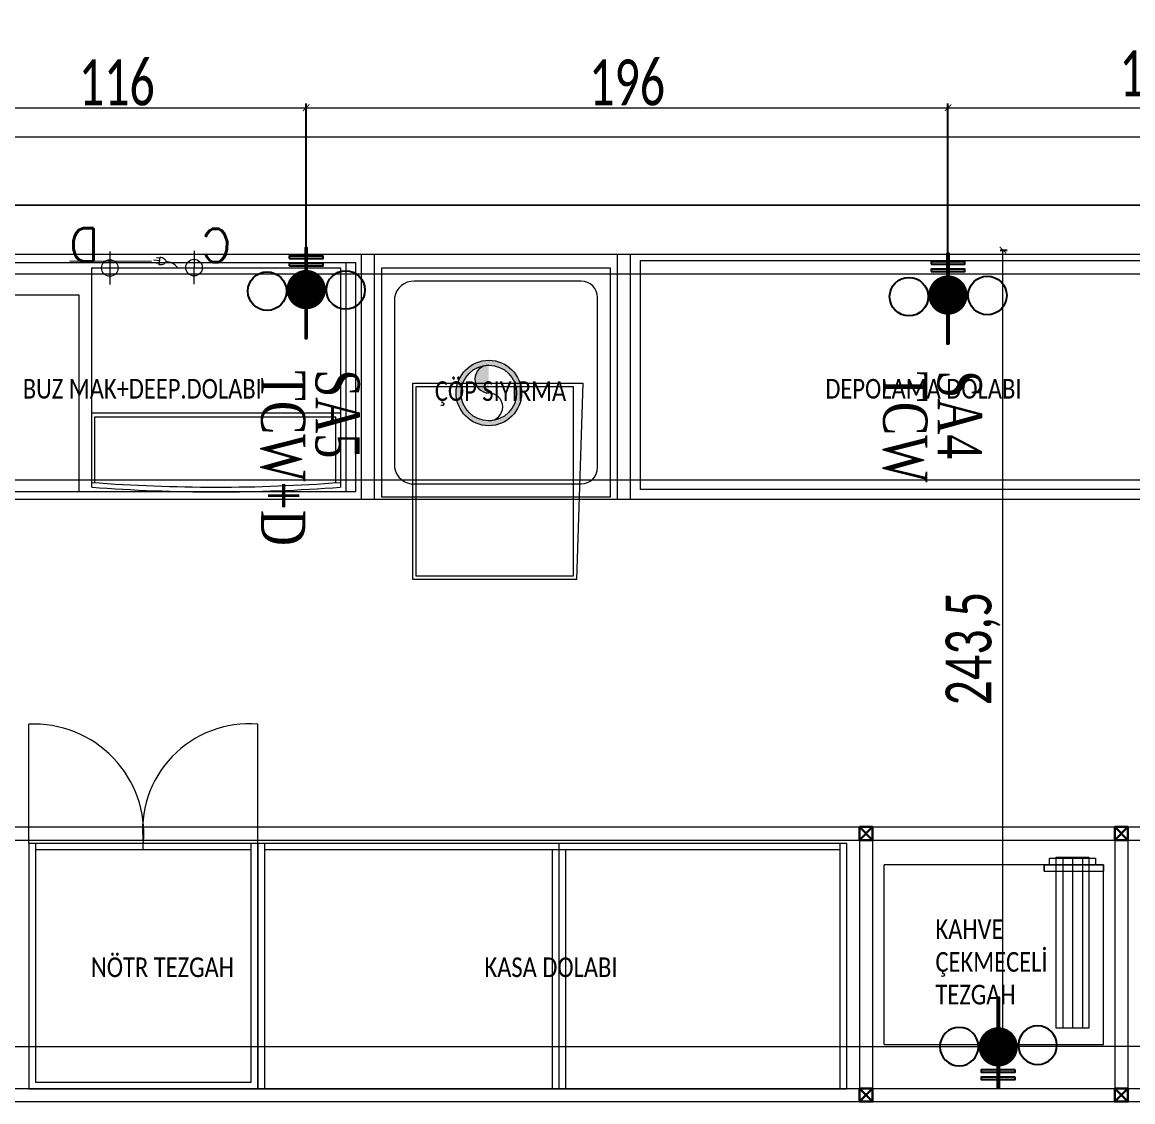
# Model space of a CAD drawing. Header units: millimetres. Extents: x -24 to 530668, y -246875 to -2983.
# Drawn here: x 259910.3 to 260249.7, y -118083.3 to -117753.3 of the extents above; entities that cross this region are included whole.
import ezdxf
from ezdxf.enums import TextEntityAlignment as Align

# ---------------------------------------------------------------- set-up
doc = ezdxf.new("R2010")
doc.units = ezdxf.units.MM
doc.header["$PDMODE"] = 2
doc.layers.get('0').update_dxf_attribs({"lineweight": 20})
for name, color, linetype, lineweight in [('aydınlatma yazı', 1, 'Continuous', 20), ('KP', 167, 'Continuous', 30), ('SIH', 160, 'Continuous', 25), ('t_tarama', 253, 'Continuous', 5), ('t_yazı', 23, 'Continuous', 25), ('ölçü', 251, 'Continuous', 5)]:
    doc.layers.add(name, color=color, linetype=linetype, lineweight=lineweight)
for name, color, linetype in [('Kıtc-019 Su Tes İşaretler', 5, 'Continuous'), ('S2000-019 Su Tes İşaretler', 5, 'Continuous'), ('t_Sıhhi_Tesisat', 5, 'Continuous')]:
    doc.layers.add(name, color=color, linetype=linetype)
doc.styles.add('MONOTXT', font='times.ttf', dxfattribs={"height": 10})
doc.styles.add('SIMPLEX', font='SIMPLEX')
doc.styles.add('text2', font='calibri.ttf', dxfattribs={"width": 0.8})
doc.styles.add('txt_tur_1', font='arial.ttf', dxfattribs={"height": 1.5})
doc.styles.add('Ölçü50', font='calibri.ttf', dxfattribs={"width": 0.7})
doc.dimstyles.new('olcu10', dxfattribs={"dimtxt": 14, "dimasz": 2, "dimexe": 1.25, "dimexo": 0.625, "dimgap": 0.5, "dimtad": 1, "dimdec": 1, "dimrnd": 0.5, "dimzin": 9, "dimtxsty": 'Ölçü50', "dimblk": 'ARCHTICK', "dimcen": 2, "dimclrd": 256, "dimclre": 256, "dimclrt": 6, "dimazin": 2, "dimtfac": 1, "dimtdec": 1, "dimtix": 1, "dimtmove": 0, "dimatfit": 3, "dimldrblk": 'ARCHTICK', "dimfxl": 1, "dimlwd": -1, "dimarcsym": 0})

# ---------------------------------------------------------------- blocks, each defined once
blk = doc.blocks.new('A$C7E7D3E18')
at = {"layer": 'SIH', "linetype": 'Continuous', "const_width": 6}
blk.add_lwpolyline([(3.000007937805094, 6.000003498763589, 1), (9.000007937805094, 6.000003498763589, 1)], format="xyb", close=True, dxfattribs=at)
blk = doc.blocks.new('A$C6E87713E')
at = {"layer": 'S2000-019 Su Tes İşaretler'}
for centre in [(5.89343441069468, 6.30485435639639), (29.88815123108907, 6.30485435639639)]:
    blk.add_circle(centre, 5.893467255915311, dxfattribs=at)
blk.add_blockref('A$C7E7D3E18', (11.94957396746213, 9.5865916592e-06))
blk = doc.blocks.new('A$C35C71BB5')
at = {"layer": 'Kıtc-019 Su Tes İşaretler'}
for points in [[(5.759998143050322, -3.5407142605e-06), (5.03999814305007, -3.5407144878e-06), (5.039998143050979, 28.79999645928547), (5.759998143050322, 28.79999645928569)], [(-1.8569498934e-06, 25.41589675016394), (-1.8569498934e-06, 26.13589675016397), (10.79999814305029, 26.13589675016419), (10.79999814305029, 25.41589675016394)], [(-1.8569498934e-06, 23.07142088091814), (-1.8569498934e-06, 23.79142088091818), (10.79999814305029, 23.79142088091818), (10.79999814305029, 23.07142088091814)]]:
    blk.add_hatch(color=256, dxfattribs=at).paths.add_polyline_path(points)
for points in [[(5.03999814305007, -3.5407144878e-06), (5.039998143050979, 28.79999645928547), (5.759998143050322, 28.79999645928547), (5.759998143050322, -3.5407144878e-06)], [(10.79999814305029, 25.41589675016394), (-1.8569498934e-06, 25.41589675016394), (-1.8569498934e-06, 26.13589675016397), (10.79999814305029, 26.13589675016419)], [(10.79999814305029, 23.07142088091814), (-1.8569498934e-06, 23.07142088091814), (-1.8569498934e-06, 23.79142088091818), (10.79999814305029, 23.79142088091818)]]:
    blk.add_lwpolyline(points, close=True, dxfattribs=at)
blk = doc.blocks.new('_ArchTick')
at = {"color": 0, "linetype": 'ByBlock', "const_width": 0.15}
blk.add_lwpolyline([(-0.5, -0.5), (0.5, 0.5)], dxfattribs=at)
blk = doc.blocks.new('*D535')
at = {"layer": 'aydınlatma yazı', "lineweight": -2, "transparency": 16777216}
for p, q in [((259881.2807734249, -117834.3850438968), (259881.2807734249, -117778.1586242785)), ((259997.0552280777, -117834.3850438969), (259997.0552280777, -117778.1586242785))]:
    blk.add_line(p, q, dxfattribs=at)
at = {"layer": 'aydınlatma yazı', "transparency": 16777216}
blk.add_line((259881.2807734249, -117779.4086242785), (259997.0552280777, -117779.4086242785), dxfattribs=at)
at = {"layer": 'DEFPOINTS', "color": 0, "transparency": 16777216}
for p in [(259997.0552280777, -117779.4086242785), (259881.2807734249, -117835.0100438968, 0.00224717235065186), (259997.0552280777, -117835.0100438969, 0.00224717235065186)]:
    blk.add_point(p, dxfattribs=at)
at = {"layer": 'aydınlatma yazı', "transparency": 16777216, "xscale": 2, "yscale": 2, "zscale": 2, "rotation": 180}
blk.add_blockref('_ArchTick', (259881.2807734249, -117779.4086242785), dxfattribs=at)
at = {"layer": 'aydınlatma yazı', "transparency": 16777216, "xscale": 2, "yscale": 2, "zscale": 2}
blk.add_blockref('_ArchTick', (259997.0552280777, -117779.4086242785), dxfattribs=at)
at = {"layer": 'aydınlatma yazı', "color": 6, "transparency": 16777216, "insert": (259939.1680007513, -117771.7417012016), "char_height": 14, "attachment_point": 5, "style": 'Ölçü50'}
blk.add_mtext('116', dxfattribs=at)
blk = doc.blocks.new('*D536')
at = {"layer": 'aydınlatma yazı', "lineweight": -2, "transparency": 16777216}
for p, q in [((259997.0552280777, -117834.3850438969), (259997.0552280777, -117778.1586242785)), ((260193.2053308692, -117836.0615797713), (260193.2053308692, -117778.1586242785))]:
    blk.add_line(p, q, dxfattribs=at)
at = {"layer": 'aydınlatma yazı', "transparency": 16777216}
blk.add_line((259997.0552280777, -117779.4086242785), (260193.2053308692, -117779.4086242785), dxfattribs=at)
at = {"layer": 'DEFPOINTS', "color": 0, "transparency": 16777216}
for p in [(260193.2053308692, -117779.4086242785), (259997.0552280777, -117835.0100438969, 0.00224717235065186), (260193.2053308692, -117836.6865797713, 0.002070810841921622)]:
    blk.add_point(p, dxfattribs=at)
at = {"layer": 'aydınlatma yazı', "transparency": 16777216, "xscale": 2, "yscale": 2, "zscale": 2, "rotation": 180}
blk.add_blockref('_ArchTick', (259997.0552280777, -117779.4086242785), dxfattribs=at)
at = {"layer": 'aydınlatma yazı', "transparency": 16777216, "xscale": 2, "yscale": 2, "zscale": 2}
blk.add_blockref('_ArchTick', (260193.2053308692, -117779.4086242785), dxfattribs=at)
at = {"layer": 'aydınlatma yazı', "color": 6, "transparency": 16777216, "insert": (260095.1302794735, -117771.7363165862), "char_height": 14, "attachment_point": 5, "style": 'Ölçü50'}
blk.add_mtext('196', dxfattribs=at)
blk = doc.blocks.new('*D537')
at = {"layer": 'aydınlatma yazı', "lineweight": -2, "transparency": 16777216}
for p, q in [((260193.2053308692, -117836.0615797713), (260193.2053308692, -117778.1586242785)), ((260332.7888310715, -117834.6668062933), (260332.7888310715, -117778.1586242785))]:
    blk.add_line(p, q, dxfattribs=at)
at = {"layer": 'aydınlatma yazı', "transparency": 16777216}
blk.add_line((260193.2053308692, -117779.4086242785), (260332.7888310715, -117779.4086242785), dxfattribs=at)
at = {"layer": 'DEFPOINTS', "color": 0, "transparency": 16777216}
for p in [(260332.7888310715, -117779.4086242785), (260332.7888310715, -117835.2918062933, 0.002250393549534602), (260193.2053308692, -117836.6865797713, 0.002070810841921622)]:
    blk.add_point(p, dxfattribs=at)
at = {"layer": 'aydınlatma yazı', "transparency": 16777216, "xscale": 2, "yscale": 2, "zscale": 2, "rotation": 180}
blk.add_blockref('_ArchTick', (260193.2053308692, -117779.4086242785), dxfattribs=at)
at = {"layer": 'aydınlatma yazı', "transparency": 16777216, "xscale": 2, "yscale": 2, "zscale": 2}
blk.add_blockref('_ArchTick', (260332.7888310715, -117779.4086242785), dxfattribs=at)
at = {"layer": 'aydınlatma yazı', "color": 6, "transparency": 16777216, "insert": (260262.9970809704, -117770.277085817), "char_height": 14, "attachment_point": 5, "style": 'Ölçü50'}
blk.add_mtext('139,5', dxfattribs=at)
blk = doc.blocks.new('*D543')
at = {"layer": 'aydınlatma yazı', "lineweight": -2, "transparency": 16777216}
for p, q in [((259416.9866594675, -118065.798740041), (259416.9866594675, -118065.173740041)), ((260208.5697858256, -118068.7787669861), (260208.5697858256, -118065.173740041))]:
    blk.add_line(p, q, dxfattribs=at)
at = {"layer": 'aydınlatma yazı', "transparency": 16777216}
blk.add_line((259416.9866594675, -118066.423740041), (260208.5697858256, -118066.423740041), dxfattribs=at)
at = {"layer": 'DEFPOINTS', "color": 0, "transparency": 16777216}
for p in [(259416.9866594675, -118066.423740041), (260208.5697858256, -118066.423740041), (260208.5697858256, -118069.4037669861, -0.0004683651629215912)]:
    blk.add_point(p, dxfattribs=at)
at = {"layer": 'aydınlatma yazı', "transparency": 16777216, "xscale": 2, "yscale": 2, "zscale": 2, "rotation": 180}
blk.add_blockref('_ArchTick', (259416.9866594675, -118066.423740041), dxfattribs=at)
at = {"layer": 'aydınlatma yazı', "transparency": 16777216, "xscale": 2, "yscale": 2, "zscale": 2}
blk.add_blockref('_ArchTick', (260208.5697858256, -118066.423740041), dxfattribs=at)
at = {"layer": 'aydınlatma yazı', "color": 6, "transparency": 16777216, "insert": (259812.7782226466, -118057.2922015794), "char_height": 14, "attachment_point": 5, "style": 'Ölçü50'}
blk.add_mtext('791,5', dxfattribs=at)
blk = doc.blocks.new('*D544')
at = {"layer": 'aydınlatma yazı', "lineweight": -2, "transparency": 16777216}
for p, q in [((260208.5697858257, -118065.935967826), (260208.5697858257, -118065.1228376919)), ((260502.7692262734, -118067.9359678261), (260502.7692262734, -118065.1228376919))]:
    blk.add_line(p, q, dxfattribs=at)
at = {"layer": 'aydınlatma yazı', "transparency": 16777216}
blk.add_line((260208.5697858257, -118066.3728376919), (260502.7692262734, -118066.3728376919), dxfattribs=at)
at = {"layer": 'DEFPOINTS', "color": 0, "transparency": 16777216}
for p in [(260208.5697858257, -118066.560967826, -0.0004683651629286967), (260502.7692262734, -118066.3728376919), (260502.7692262734, -118068.5609678261, -0.000468365162925144)]:
    blk.add_point(p, dxfattribs=at)
at = {"layer": 'aydınlatma yazı', "transparency": 16777216, "xscale": 2, "yscale": 2, "zscale": 2, "rotation": 180}
blk.add_blockref('_ArchTick', (260208.5697858257, -118066.3728376919), dxfattribs=at)
at = {"layer": 'aydınlatma yazı', "transparency": 16777216, "xscale": 2, "yscale": 2, "zscale": 2}
blk.add_blockref('_ArchTick', (260502.7692262734, -118066.3728376919), dxfattribs=at)
at = {"layer": 'aydınlatma yazı', "color": 6, "transparency": 16777216, "insert": (260355.6695060495, -118058.7005299996), "char_height": 14, "attachment_point": 5, "style": 'Ölçü50'}
blk.add_mtext('294', dxfattribs=at)
blk = doc.blocks.new('*D546')
at = {"layer": 'aydınlatma yazı', "lineweight": -2, "transparency": 16777216}
for p, q in [((260209.1947858257, -117822.9583139255), (260211.2579956237, -117822.9583139255)), ((260209.1947858257, -118066.560967826), (260211.2579956237, -118066.560967826))]:
    blk.add_line(p, q, dxfattribs=at)
at = {"layer": 'aydınlatma yazı', "transparency": 16777216}
blk.add_line((260210.0079956237, -118066.560967826), (260210.0079956237, -117822.9583139255), dxfattribs=at)
at = {"layer": 'DEFPOINTS', "color": 0, "transparency": 16777216}
for p in [(260208.5697858257, -117822.9583139255), (260210.0079956237, -117822.9583139255), (260208.5697858257, -118066.560967826, -0.0004683651629286967)]:
    blk.add_point(p, dxfattribs=at)
at = {"layer": 'aydınlatma yazı', "transparency": 16777216, "xscale": 2, "yscale": 2, "zscale": 2}
for p, rotation in [((260210.0079956237, -117822.9583139255), 90), ((260210.0079956237, -118066.560967826), 270)]:
    blk.add_blockref('_ArchTick', p, dxfattribs=dict(at, rotation=rotation))
at = {"layer": 'aydınlatma yazı', "color": 6, "transparency": 16777216, "insert": (260200.8764571622, -117944.7596408757), "char_height": 14, "attachment_point": 5, "rotation": 90, "style": 'Ölçü50'}
blk.add_mtext('243,5', dxfattribs=at)
blk = doc.blocks.new('fdg')
at = {"layer": 'KP'}
blk.add_lwpolyline([(249315.4984521661, -96505.9999370499), (249319.4984521661, -96505.9999370499), (249319.4984521661, -96509.9999370499), (249315.4984521661, -96509.9999370499), (249315.4984521661, -96505.9999370499), (249319.4984521661, -96509.9999370499), (249319.4984521661, -96505.9999370499), (249315.4984521661, -96509.9999370499)], dxfattribs=at)
blk = doc.blocks.new('buz makinası')
for p, q in [((1.458530313335359, 65.66259153801364), (1.458530313393566, 45.48663729289546)), ((75.11871145712213, 65.61994018178665), (75.0609063595184, 45.48663729289546)), ((0.1275688881869428, 44.43177454706165), (76, 44.43177454706165)), ((75.0609063595184, 45.48663729289546), (1.458530313393566, 45.48663729289546)), ((44.7467850955436, -5.209422904474195), (44.77595553884746, 4.950535219715674)), ((70.47687904501798, -5.079979062080382), (70.50604948838009, 5.079979062080382)), ((65.41148520458955, 0.0145852216810454), (75.67655614111573, 0)), ((55.4083181572496, -0.9631379786878824), (55.15350922895597, -3.343392040871548)), ((55.18943375424715, -3.007809226255632), (56.19981274392921, -3.115971456369151)), ((55.27688936097547, -2.190857620182213), (57.08493597409688, -2.384411084552993)), ((55.36434496776202, -1.373906014079693), (56.37472395744407, -1.48206824416411))]:
    blk.add_line(p, q)
blk.add_lwpolyline([(76, 67), (76, 0), (0, 0), (0, 67)])
blk.add_lwpolyline([(55.15350922895597, -3.343392040871548, -0.0633238193078893), (54.40171077504055, -3.164884410594822, -0.0763896961298232), (53.84232482657536, -2.850453399034448, -0.1071319581670139), (53.45603337557986, -2.385051162447779, -0.1475501774957014), (53.37384627159917, -1.949111254274611, -0.1475501774957077), (53.54644922935404, -1.540446914528728, -0.1071319581670263), (54.02250194770751, -1.16735961069935, -0.0763896961298179), (54.63576974614989, -0.9784625281172336, -0.0633238193078845), (55.4083181572496, -0.9631379786878824, -0.0633238193078907)], format="xyb")
for centre in [(44.76137031719554, -0.129443842364708), (70.49146426666994, 0)]:
    blk.add_circle(centre, 2.54)
for centre, radius, start, end in [((38, -432.8157253130629), 501.2581762627152, 85.65227943503493, 94.34772056496507), ((38, -432.8157253130629), 499.815877476437, 85.63970914993017, 94.34772056496507), ((53.42612400947837, 2.526764935813844), 4.470318751375216, 216.6875177767137, 269.2772031238607)]:
    blk.add_arc(centre, radius, start, end)
at = {"style": 'SIMPLEX', "text_generation_flag": 4}
for s, p in [('C', (33.38390795281157, -1.809784091077744)), ('D', (73.76547943084734, -1.981484098156214))]:
    blk.add_text(s, height=10.16000000000267, rotation=359.8354974826202, dxfattribs=at).set_placement(p)
blk = doc.blocks.new('kademeli tezgah')
for p, q in [((3.000015499908753, -70, -1.417171394e-07), (3.000015499908753, 0, -1.417171394e-07)), ((153.0000154999088, 0, -1.417171394e-07), (3.000015499908753, 0, -1.417171394e-07)), ((6.000015499908752, -70, -1.417171394e-07), (6.000015499908752, 0, -1.417171394e-07)), ((150.0000154999088, -70, -1.417171394e-07), (150.0000154999088, 0, -1.417171394e-07)), ((153.0000154999124, -70, -1.417171394e-07), (153.0000154999088, 0, -1.417171394e-07)), ((153.0000154999088, -70, -1.417171394e-07), (3.000015499908753, -70, -1.417171394e-07))]:
    blk.add_line(p, q)
at = {"extrusion": (-1.2821192e-09, 2.1354681e-09, 1), "elevation": -3.3618888e-07}
blk.add_lwpolyline([(147.6230475309156, -10), (147.6230472047099, -70), (87.62304687850416, -69.99999971634281), (87.62304720470988, -9.999999716343721)], close=True, dxfattribs=at)
at = {"extrusion": (1.2820823e-09, -2.1354701e-09, -1), "zscale": -1, "rotation": 180.0000002670029}
blk.add_blockref('buz makinası', (-7.743517464238852, -1.653449662566375, -1.45089547598e-05), dxfattribs=at)
blk = doc.blocks.new('NEW')
at = {"layer": 't_tarama'}
h = blk.add_hatch(dxfattribs=at)
h.set_pattern_fill('ANSI33', color=256, angle=90, style=0)
h.set_pattern_definition([(135, (243526.0256665061, -129410.6372300124), (-4.490128060534577, -4.490128060534577), []), (135, (243526.0256665061, -129406.1471000124), (-4.490128060534577, -4.490128060534577), [3.175, -1.5875])])
edge = h.paths.add_edge_path()
edge.add_arc((271845.7824096779, -115080.6364886612), 30, 0, 360)
edge = h.paths.add_edge_path()
edge.add_arc((271021.025666506, -115080.6364886612), 30, 0, 360)
h.paths.add_polyline_path([(270573.5256665059, -114225.6372300126), (270643.5256665059, -114225.6372300126), (270643.5256665059, -114295.6372300126), (270573.5256665059, -114295.6372300126)])
at = {"layer": 't_tarama', "extrusion": (1.733410113292138e-08, 6.735343864008356e-11, 1)}
h = blk.add_hatch(color=256, dxfattribs=at)
edge = h.paths.add_edge_path(flags=17)
edge.add_arc((271279.4098973249, -114339.0050203731), 8.500000000000004, 0, 360)
edge = h.paths.add_edge_path()
edge.add_arc((271279.4098973249, -114339.0050203731), 10, 0, 360)
edge = h.paths.add_edge_path(flags=16)
edge.add_arc((271279.4098973249, -114334.7550203731), 4.250000000000002, 90, 270)
at = {"layer": 't_tarama'}
for p, q in [((270168.0153635526, -114260.6372299878, -17966.19200973511), (273435.8089733928, -114260.6372299878, -17966.19200973511)), ((270573.5258462536, -114281.5722302758), (272653.5258462536, -114281.5722302758)), ((272653.5258462536, -114281.5722302758), (270643.5256665059, -114281.5722302758)), ((270573.5258462536, -114296.5722302758), (272643.5258462095, -114296.5722302758)), ((271138.8144333258, -114476.7266713639, -2.431912466016595e-06), (271138.8144333258, -114440.2615298196, -2.431912466016595e-06)), ((271208.8144333258, -114476.7266713639, -2.431912466016595e-06), (271208.8144333258, -114440.2615298196, -2.431912466016595e-06)), ((271140.8144333258, -114476.7266713639, -2.431912466016595e-06), (271140.8144333258, -114549.7266713639, -2.431912466016595e-06)), ((271206.8144333258, -114478.7266713639, -2.431912466016595e-06), (271140.8144333258, -114478.7266713639, -2.431912466016595e-06)), ((271173.8144333258, -114478.7266713639, -2.431912466016595e-06), (271173.8144333258, -114476.7266713639, -2.431912466016595e-06)), ((271206.8144333258, -114549.7266713639, -2.431912466016595e-06), (271206.8144333258, -114476.7266713639, -2.431912466016595e-06)), ((271210.8144333258, -114476.7266713639, -2.431912466016595e-06), (271210.8144333258, -114551.7266713639, -2.431912466016595e-06)), ((271386.8144333258, -114478.7266713639, -2.57434583017524e-06), (271210.8144333258, -114478.7266713639, -2.431912466016595e-06)), ((271298.8144333258, -114478.7266713639, -2.431912466016595e-06), (271298.8144333258, -114551.7266713639, -2.431912466016595e-06)), ((271300.8144333258, -114476.7266713639, -2.431912466016595e-06), (271300.8144333258, -114551.7266713639, -2.431912466016595e-06)), ((271302.8144333258, -114478.7266713639, -2.431912466016595e-06), (271302.8144333258, -114551.7266713639, -2.431912466016595e-06)), ((271386.8144333258, -114551.7266713639, -2.57434583017524e-06), (271386.8144333258, -114476.7266713639, -2.57434583017524e-06)), ((271454.8326905189, -114480.9235789226), (271454.8326922866, -114533.2236070174)), ((271457.8274707306, -114480.9284395785), (271457.784543909, -114533.223606964)), ((271460.8463787258, -114480.9203289114), (271460.8463805215, -114533.2236070174)), ((271449.1914110652, -114485.2159067596), (271467.2640104354, -114485.2159067596)), ((271140.8144333258, -114549.7266713639, -2.431912466016595e-06), (271206.8144333258, -114549.7266713639, -2.431912466016595e-06)), ((270873.5258462547, -114555.6786169455), (271939.4011247408, -114555.6786169455))]:
    blk.add_line(p, q, dxfattribs=at)
for points, elevation in [([(271240.4188843807, -114296.5722302758), (271240.4188843807, -114371.5722302758)], 6.111818291260063e-05), ([(271244.4188843807, -114296.5722302758), (271244.4188843807, -114371.5722302758)], 6.111818291260063e-05), ([(271318.6235852662, -114296.5722302758), (271318.6235852662, -114371.5722302758)], -6.462291440856305e-07), ([(271322.6235852662, -114296.5722302758), (271322.6235852662, -114371.5722302758)], -6.462291440856305e-07), ([(271400.2640104356, -114538.1943309954), (271400.2640104356, -114483.2236070177)], -4.748324550218896e-07), ([(271467.2640104356, -114538.1943309954), (271467.2640104356, -114528.6873880711)], -4.748324550218896e-07)]:
    blk.add_lwpolyline(points, dxfattribs=dict(at, elevation=elevation))
for points, elevation in [([(271325.8122136684, -114298.5001131769), (271490.8133715694, -114298.5001131769), (271490.8133715694, -114368.5000830749), (271325.8122136684, -114368.5000830749)], 1.662071273578203e-05), ([(271138.8144333258, -114551.7266713639), (271208.8144333258, -114551.7266713639), (271208.8144333258, -114476.7266713639), (271138.8144333258, -114476.7266713639)], -2.431912466016595e-06), ([(271208.8144333258, -114476.7266713639), (271208.8144333258, -114551.7266713639), (271388.8144333258, -114551.7266713639), (271388.8144333258, -114476.7266713639)], -2.431912466016595e-06)]:
    blk.add_lwpolyline(points, close=True, dxfattribs=dict(at, elevation=elevation))
for points in [[(270873.5258462533, -114302.5722302762), (272111.5258462535, -114302.5722302763)], [(270877.5258462536, -114471.6786169455), (271939.4011247408, -114471.6786169455)], [(271392.7178364996, -114471.6786169455), (271392.7178364996, -114555.6786169455)], [(271396.7178364996, -114471.6786169455), (271396.7178364996, -114555.6786169455)], [(271470.728805279, -114471.6786169455), (271470.728805279, -114555.6786169455)], [(271474.728805279, -114471.6786169455), (271474.728805279, -114555.6786169455)], [(270877.5258462536, -114475.6786169455), (271939.4011247408, -114475.6786169455)], [(270877.5258462536, -114551.6786169481), (271939.4011247408, -114551.6786169458)]]:
    blk.add_lwpolyline(points, dxfattribs=at)
at = {"layer": 't_tarama', "extrusion": (1.733410113292138e-08, 6.735343864008343e-11, 1)}
for points, elevation in [([(271316.6235852666, -114300.8052957203), (271246.6235852666, -114300.8052957203), (271246.6235852666, -114370.8052957203), (271316.6235852666, -114370.8052957203)], 0.004694683601280733), ([(271308.1716506579, -114336.0050527484), (271306.1716506579, -114396.0050527484), (271256.1716506579, -114396.0050527484), (271256.1716506579, -114336.0050527484)], 0.004681549709959589), ([(271305.1716506579, -114337.0050527484), (271305.1716506579, -114395.0050527484), (271257.1716506579, -114395.0050527484), (271257.1716506579, -114337.0050527484)], 0.004681549709959584)]:
    blk.add_lwpolyline(points, close=True, dxfattribs=dict(at, elevation=elevation))
at = {"layer": 't_tarama', "extrusion": (1.733410113292138e-08, 6.735343864008343e-11, 1), "elevation": 0.004694683601280751}
blk.add_lwpolyline([(271307.6235852666, -114304.8052957203), (271256.6235852666, -114304.8052957203, 0.3750113389037745), (271250.6235852666, -114309.8052957203), (271250.6235852666, -114361.8052957203, 0.3750113389037745), (271256.6235852666, -114366.8052957203), (271307.6235852666, -114366.8052957203, 0.4142135623730951), (271312.6235852666, -114361.8052957203), (271312.6235852666, -114309.8052957203, 0.4142135623730951)], format="xyb", close=True, dxfattribs=at)
at = {"layer": 't_tarama'}
blk.add_lwpolyline([(270873.5258462536, -114365.5722302756), (272111.5258462535, -114365.5722302757), (272111.5258462535, -114371.5722302757), (270873.5258462536, -114371.5722302756)], close=True, dxfattribs=at)
at = {"layer": 't_tarama', "extrusion": (-1.129085379999999e-08, 1.398315180000015e-08, 1)}
for points, elevation in [([(271450.8226660286, -114481.200948429), (271464.8194103723, -114481.200948429), (271464.8194103723, -114483.2236070181), (271450.8226660286, -114483.2236070181)], -0.004665719563719986), ([(271452.8250161799, -114480.9203289119), (271462.7440701904, -114480.9203289119), (271462.7440709146, -114533.2236069645), (271452.8250169043, -114533.2236069645)], -0.004665738248017467)]:
    blk.add_lwpolyline(points, close=True, dxfattribs=dict(at, elevation=elevation))
at = {"layer": 't_tarama', "extrusion": (6.331099400000006e-09, 1.52846034e-08, 1), "elevation": -3.245947466024566e-05}
blk.add_lwpolyline([(271400.2640104356, -114538.1943309956), (271467.2640104356, -114538.1943309956), (271467.2640104356, -114483.2236070179), (271400.2640104356, -114483.2236070179)], dxfattribs=at)
at = {"layer": 't_tarama', "extrusion": (6.331099400000006e-09, 1.52846034e-08, 1), "elevation": -3.114443649060656e-05}
blk.add_lwpolyline([(271467.2640104356, -114483.2236070179), (271449.1914110653, -114483.2236070179), (271449.1914110653, -114485.2159067599), (271449.1914110653, -114483.2236070179), (271467.2640104356, -114483.2236070179), (271467.2640104356, -114485.2136123012)], close=True, dxfattribs=at)
at = {"layer": 't_tarama', "extrusion": (1.733410113292138e-08, 6.735343864008343e-11, 1)}
for radius in [10, 8.5]:
    blk.add_circle((271279.4098973249, -114339.0050203731, 0.004694683601280711), radius, dxfattribs=at)
for centre, start, end in [((271279.4098973249, -114334.7550203731, 0.004694683601280747), 90, 270), ((271279.4098973249, -114343.2550203731, 0.004694683601280729), 270, 90)]:
    blk.add_arc(centre, 4.25, start, end, dxfattribs=at)
at = {"layer": 't_tarama'}
for centre, radius, start, end in [((271140.4328100132, -114473.737612406, -2.431912466016595e-06), 33.51517937339063, 354.8832643248751, 92.76776758078694), ((271206.1607938262, -114472.7439456632, -2.431912466016595e-06), 32.59062965996265, 85.32961316213097, 187.019354930582)]:
    blk.add_arc(centre, radius, start, end, dxfattribs=at)
at = {"layer": 't_tarama', "extrusion": (1.733410113292138e-08, -6.735343864008131e-11, 1), "xscale": -1}
blk.add_blockref('kademeli tezgah', (271241.8122153261, -114299.1341331823, 0.004768041638182523), dxfattribs=at)
at = {"layer": 't_tarama'}
for p in [(22077.21938433347, -17965.67867989559), (22155.23035311297, -17965.67867989559), (22077.21938433347, -18045.67867989562), (22155.23035311297, -18045.67867989562)]:
    blk.add_blockref('fdg', p, dxfattribs=at)
at = {"layer": 't_tarama', "style": 'text2', "width": 0.8}
blk.add_text('ÇÖP SIYIRMA', height=6, rotation=359.9999999999999, dxfattribs=at).set_placement((271262.9240549192, -114341.4281407288, 2.431912466016595e-06))
at = {"layer": 't_tarama', "char_height": 6, "style": 'text2'}
for s, insert, attachment_point in [('BUZ MAK+DEEP.DOLABI', (271136.982557564, -114334.711657113, 6.222226655416829e-05), 1), ('DEPOLAMA DOLABI', (271382.2714956572, -114334.711657113, 6.222226655416829e-05), 1), ('KAHVE \\PÇEKMECELİ\\PTEZGAH', (271415.9268537144, -114499.9488043202, 2.431912466016595e-06), 1), ('NÖTR TEZGAH', (271157.8320941136, -114517.6528218502), 7), ('KASA DOLABI', (271278.0916179063, -114517.6528218502), 7)]:
    blk.add_mtext_dynamic_manual_height_columns(s, width=527.0079382135591, gutter_width=12.5, heights=[0], dxfattribs=dict(at, insert=insert, attachment_point=attachment_point))
at = {"layer": 't_tarama', "style": 'txt_tur_1'}
for tag, p in [('19S', (270127.3971356497, -114276.0544325486, -17966.19200973511)), ('20T', (270114.0156456395, -115101.0544325486, -17966.19200973511)), ('21U', (270114.0156456395, -116087.0544325486, -17966.19200973511)), ('22V', (270114.0156456395, -116926.0544325486, -17966.19200973511))]:
    blk.add_attdef(tag, text='', height=30.00000000000001, dxfattribs=at).set_placement(p, align=Align.CENTER)

msp = doc.modelspace()

# ---------------------------------------------------------------- linework, layer by layer
at = {"extrusion": (4.819807620208137e-07, 4.547413056528129e-07, 0.9999999999997806)}
msp.add_line((259949.7368540997, -117826.4163862587, 0.2605140282322285), (259924.8088392703, -117826.3442186006, 0.2605260102381966), dxfattribs=at)

# ---------------------------------------------------------------- block references
at = {"layer": 'Kıtc-019 Su Tes İşaretler', "extrusion": (5.882765135939339e-20, 8.969118828239997e-05, 0.9999999959777454), "xscale": -0.9599999999906237, "yscale": 0.959999999990633, "zscale": 0.9599999999906198}
msp.add_blockref('A$C35C71BB5', (260002.239226295, -117849.9190271712, -10.3071950855411), dxfattribs=at)
at = {"layer": 'Kıtc-019 Su Tes İşaretler', "extrusion": (6.196086448292658e-20, 8.96911882824e-05, 0.9999999959777454), "xscale": -0.959999999990624, "yscale": 0.9599999999906333, "zscale": 0.9599999999906206}
msp.add_blockref('A$C35C71BB5', (260198.3893290857, -117851.5955630233, -10.30752181754402), dxfattribs=at)
at = {"layer": 'Kıtc-019 Su Tes İşaretler', "extrusion": (-1.647600399626459e-20, -8.969118828240001e-05, 0.9999999959777455), "xscale": -0.9599999999906237, "yscale": 0.9599999999906348, "zscale": 0.9599999999906198, "rotation": 180}
msp.add_blockref('A$C35C71BB5', (260203.3857876082, -118051.4357636865, 10.84836229069004), dxfattribs=at)
at = {"layer": 't_Sıhhi_Tesisat', "color": 5, "extrusion": (-5.708705379978438e-08, 9.179070566220026e-05, 0.9999999957872315), "rotation": 180.8613685568118}
msp.add_blockref('A$C6E87713E', (260014.9125825161, -117828.7403964196, -10.56809695788161), dxfattribs=at)
at = {"layer": 't_Sıhhi_Tesisat', "color": 5, "extrusion": (-5.708705379965902e-08, 9.179070566220018e-05, 0.9999999957872316), "rotation": 180.8613685568117}
msp.add_blockref('A$C6E87713E', (260211.0626853077, -117830.4169322699, -10.56843840743202), dxfattribs=at)
at = {"layer": 't_Sıhhi_Tesisat', "color": 5, "extrusion": (-0.0001544683598402998, -8.980600554599975e-05, 0.9999999840372036), "xscale": -1, "rotation": 1.072151931262439}
msp.add_blockref('A$C6E87713E', (260226.625430225, -118072.2271772342, -29.33071607105265), dxfattribs=at)
at = {"layer": 'ölçü', "color": 2}
msp.add_blockref('NEW', (-11226.5390070384, -3527.622378859654, 0.2606570603966247), dxfattribs=at)

# ---------------------------------------------------------------- texts
at = {"layer": 't_yazı', "color": 5, "extrusion": (5.675981843100091e-06, 7.70604740396e-05, 0.9999999970147333), "style": 'MONOTXT', "width": 0.75}
for s, p in [('TCW+D', (259983.2957849708, -117859.7206185146, -12.73790143667274)), ('SA5', (259999.9169846204, -117859.4329196701, 226.3586795539631)), ('TCW', (260173.4266354292, -117860.0023809934, -12.73684074896271)), ('SA4', (260190.0478350786, -117859.7146821489, 226.3597402416731))]:
    msp.add_text(s, height=13.5, rotation=269.9999999749392, dxfattribs=at).set_placement(p)

# ---------------------------------------------------------------- dimensions: what is measured, and where the dimension line sits
at = {"layer": 'aydınlatma yazı'}
for base, p1, p2, picture, middle in [((260332.7888310715, -117779.4086242785, 0.2606570603966247), (260193.2053308692, -117836.6865797713, 0.2627278712385464), (260332.7888310715, -117835.2918062933, 0.2629074539461593), '*D537', (260262.9970809704, -117770.277085817, 0.2606570603966247)), ((259997.0552280777, -117779.4086242785, 0.2606570603966247), (259881.2807734249, -117835.0100438968, 0.2629042327472766), (259997.0552280777, -117835.0100438969, 0.2629042327472766), '*D535', (259939.1680007513, -117771.7417012016, 0.2606570603966247)), ((260193.2053308692, -117779.4086242785, 0.2606570603966247), (259997.0552280777, -117835.0100438969, 0.2629042327472766), (260193.2053308692, -117836.6865797713, 0.2627278712385464), '*D536', (260095.1302794735, -117771.7363165862, 0.2606570603966247))]:
    dim = msp.add_linear_dim(base=base, p1=p1, p2=p2, dimstyle='olcu10', override={"dimtmove": 1}, dxfattribs=at)
    dim.commit()
    dim.dimension.update_dxf_attribs({"geometry": picture, "text_midpoint": middle})
dim = msp.add_linear_dim(base=(260210.0079956237, -117822.9583139255, 0.2606570603966247), p1=(260208.5697858257, -118066.560967826, 0.260188695233696), p2=(260208.5697858257, -117822.9583139255, 0.2606570603966247), angle=90, dimstyle='olcu10', dxfattribs=at)
dim.commit()
dim.dimension.update_dxf_attribs({"geometry": '*D546', "text_midpoint": (260200.8764571622, -117944.7596408757, 0.2606570603966247)})
for base, p1, p2, picture, middle in [((260208.5697858256, -118066.423740041, 0.2606570603966247), (259416.9866594675, -118066.423740041, 0.2606570603966247), (260208.5697858256, -118069.4037669861, 0.2601886952337031), '*D543', (259812.7782226466, -118057.2922015794, 0.2606570603966247)), ((260502.7692262734, -118066.3728376919, 0.2606570603966247), (260208.5697858257, -118066.560967826, 0.260188695233696), (260502.7692262734, -118068.5609678261, 0.2601886952336996), '*D544', (260355.6695060495, -118058.7005299996, 0.2606570603966247))]:
    dim = msp.add_linear_dim(base=base, p1=p1, p2=p2, dimstyle='olcu10', dxfattribs=at)
    dim.commit()
    dim.dimension.update_dxf_attribs({"geometry": picture, "text_midpoint": middle})

doc.saveas('drawing.dxf')
